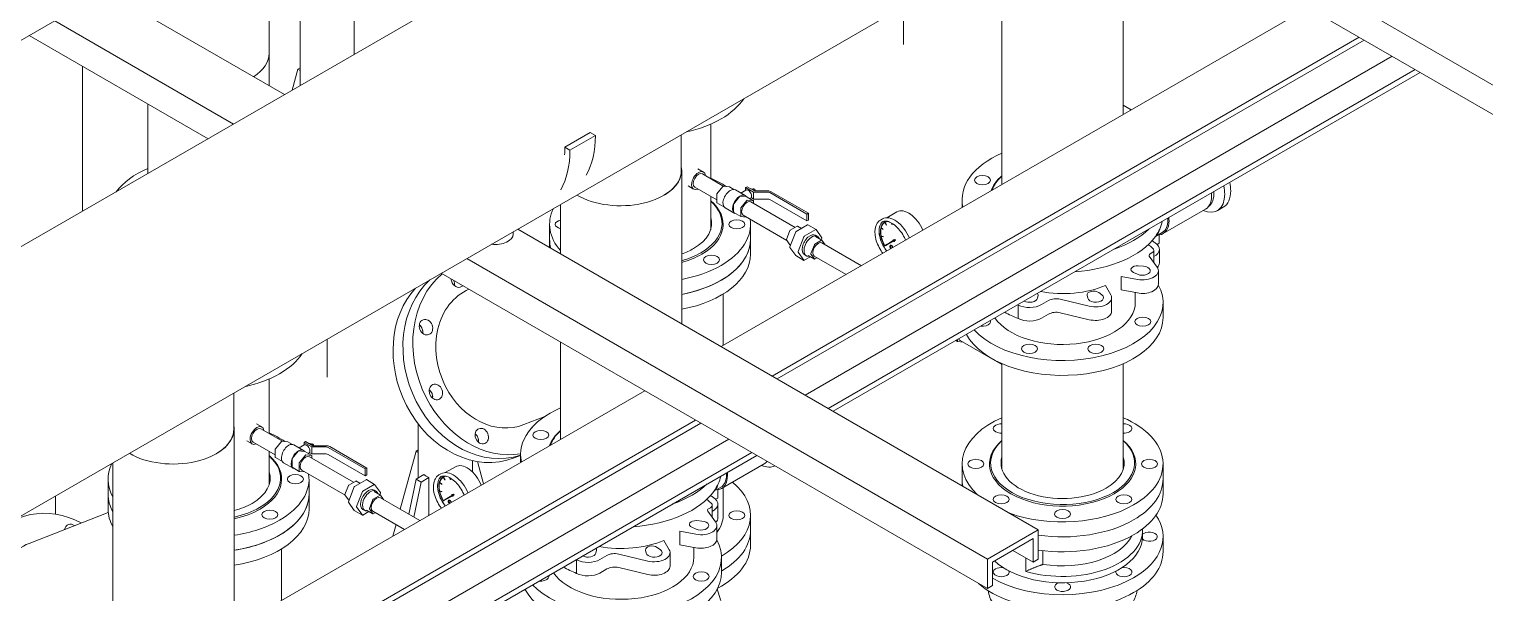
# Model space of a CAD drawing. Header units: millimetres. Extents: x -312439 to 477422, y -331570 to 212570.
# Drawn here: x 412898 to 414136, y 90505 to 90985 of the extents above; entities that cross this region are included whole.
import ezdxf

# ---------------------------------------------------------------- set-up
doc = ezdxf.new("R2010")
doc.units = ezdxf.units.MM

msp = doc.modelspace()

# ---------------------------------------------------------------- linework, layer by layer
at = {"color": 0, "linetype": 'Continuous', "lineweight": 0, "extrusion": (1.25969e-16, 0.816497, 0.57735)}
for p, q in [((412247.642, 90428.053), (413864.798, 91361.719)), ((412346.797, 90256.31), (413963.954, 91189.976)), ((413174.373, 91138.738), (413174.373, 90963.102)), ((414277.105, 90859.526), (413834.351, 91115.15)), ((413128.44, 91112.218), (413128.44, 90936.582)), ((413102.129, 90936.416), (413102.129, 91097.027)), ((414277.105, 90834.523), (413827.997, 91093.816)), ((413828.365, 90911.928), (413828.365, 91081.101)), ((413725.29, 90852.417), (413725.29, 91052.183)), ((412456.849, 90724.475), (412982.618, 91028.028)), ((413115.14, 90928.904), (412963.035, 91016.722)), ((413486.454, 90714.526), (413985.7, 91002.765)), ((413641.62, 91003.877), (413641.62, 90971.625)), ((413071.834, 90903.9), (412919.728, 90991.718)), ((413050.18, 90891.399), (412898.075, 90979.217)), ((413529.761, 90689.522), (414029.007, 90977.762)), ((413534.092, 90687.022), (414033.338, 90975.262)), ((412943.257, 90953.131), (412943.257, 90829.667)), ((413557.91, 90673.27), (414057.156, 90961.51)), ((413121.652, 90932.663), (413126.505, 90950.509)), ((413128.44, 90951.625), (413126.505, 90950.509)), ((413126.505, 90950.509), (413128.44, 90949.392)), ((413577.398, 90662.019), (414076.645, 90950.259)), ((413581.729, 90659.519), (414080.975, 90947.758)), ((412999.053, 90861.881), (412999.053, 90920.917)), ((413835.238, 90915.896), (413828.365, 90919.864)), ((413477.58, 90857.355), (413477.58, 90903.83)), ((413375.22, 90896.774), (413353.567, 90884.273)), ((413379.551, 90894.274), (413357.898, 90881.772)), ((413379.551, 90894.274), (413375.22, 90896.774)), ((413452.545, 90894.714), (413452.545, 90864.122)), ((413353.567, 90884.273), (413357.898, 90881.772)), ((413466.753, 90865.74), (413471.427, 90863.042)), ((413452.913, 90733.89), (413452.913, 90864.334)), ((413488.803, 90850.875), (413470.503, 90861.441)), ((413458.467, 90851.192), (413463.056, 90848.542)), ((413482.747, 90839.308), (413463.981, 90850.143)), ((413477.58, 90814.005), (413477.58, 90842.291)), ((413482.747, 90837.189), (413482.747, 90843.99)), ((413482.903, 90844.393), (413488.004, 90850.738)), ((413488.317, 90850.919), (413493.417, 90850.463)), ((413493.482, 90850.443), (413497.361, 90848.204)), ((413497.195, 90836.142), (413502.295, 90842.487)), ((413498.609, 90847.811), (413506.837, 90843.06)), ((413502.608, 90842.667), (413507.709, 90842.212)), ((413507.47, 90847.692), (413503.142, 90845.193)), ((413507.302, 90849.812), (413508.579, 90850.55)), ((413513.976, 90845.958), (413507.302, 90849.812)), ((413507.302, 90847.595), (413507.302, 90849.812)), ((413507.773, 90842.192), (413513.836, 90838.691)), ((413514.725, 90847.001), (413508.579, 90850.55)), ((413511.437, 90840.822), (413510.792, 90840.449)), ((413511.708, 90848.743), (413511.902, 90848.855)), ((413513.976, 90840.058), (413511.898, 90841.258)), ((413513.854, 90847.797), (413512.046, 90848.841)), ((413513.68, 90848.678), (413513.004, 90848.288)), ((413526.08, 90845.958), (413513.976, 90845.958)), ((413513.976, 90840.058), (413513.976, 90845.958)), ((413514.118, 90847.352), (413514.03, 90847.577)), ((413526.08, 90847.001), (413514.725, 90847.001)), ((413559.357, 90827.338), (413527.829, 90845.54)), ((413560.634, 90828.075), (413529.106, 90846.278)), ((413349.838, 90793.401), (413349.838, 90835.416)), ((413482.839, 90836.986), (413488.873, 90833.503)), ((413489.838, 90832.618), (413498.066, 90827.867)), ((413497.038, 90828.938), (413497.038, 90835.739)), ((413497.13, 90828.735), (413503.193, 90825.235)), ((413503.101, 90825.437), (413503.101, 90832.238)), ((413503.258, 90832.641), (413508.358, 90838.986)), ((413508.671, 90839.167), (413513.771, 90838.711)), ((413549.302, 90815.946), (413511.776, 90837.612)), ((413513.928, 90838.489), (413513.928, 90836.369)), ((413526.08, 90840.058), (413513.976, 90840.058)), ((413559.357, 90821.437), (413527.829, 90839.639)), ((413627.272, 90824.16), (413635.971, 90829.182)), ((413691.391, 90832.846), (413691.391, 90839.808)), ((413862.265, 90810.642), (413898.394, 90831.501)), ((413908.345, 90830.175), (413913.441, 90833.066)), ((413340.606, 90818.556), (413340.606, 90798.731)), ((413507.871, 90824.803), (413503.258, 90825.215)), ((413542.313, 90804.918), (413505.253, 90826.314)), ((413511.479, 90818.556), (413511.479, 90793.153)), ((413551.138, 90817.006), (413545.248, 90813.606)), ((413560.02, 90818.134), (413550.223, 90812.478)), ((413554.732, 90815.08), (413551.359, 90817.028)), ((413559.357, 90827.338), (413560.634, 90828.075)), ((413559.357, 90821.437), (413559.357, 90827.338)), ((413560.634, 90822.174), (413559.357, 90821.437)), ((413567.228, 90814.161), (413560.299, 90818.161)), ((413560.634, 90828.075), (413560.634, 90822.174)), ((413617.859, 90816.207), (413618.109, 90817.038)), ((413621.854, 90822.136), (413623.671, 90823.185)), ((413625.573, 90820.488), (413625.616, 90820.513)), ((413626.946, 90817.958), (413625.639, 90820.223)), ((413625.77, 90820.299), (413627.078, 90818.034)), ((413625.814, 90820.323), (413627.121, 90818.059)), ((413627.078, 90818.034), (413626.946, 90817.958)), ((413627.121, 90818.059), (413627.078, 90818.034)), ((413631.581, 90818.436), (413631.323, 90819.695)), ((413631.515, 90819.585), (413631.76, 90818.388)), ((413631.57, 90819.553), (413631.804, 90818.413)), ((413631.76, 90818.388), (413631.581, 90818.436)), ((413631.804, 90818.413), (413631.76, 90818.388)), ((413309.591, 90810.238), (413309.591, 90812.18)), ((413756.205, 90558.785), (413313.452, 90814.409)), ((413544.977, 90813.269), (413542.032, 90805.679)), ((413542.032, 90805.318), (413544.977, 90801.128)), ((413549.883, 90812.054), (413544.984, 90799.428)), ((413556.812, 90808.053), (413551.913, 90795.428)), ((413566.95, 90814.133), (413557.152, 90808.477)), ((413571.925, 90805.004), (413566.035, 90801.604)), ((413572.146, 90805.026), (413566.789, 90808.119)), ((413566.805, 90809.288), (413568.377, 90808.38)), ((413572.189, 90807.134), (413567.29, 90814.103)), ((413571.657, 90805.309), (413572.189, 90806.68)), ((413574.86, 90801.191), (413572.196, 90804.98)), ((413624.298, 90814.08), (413622.512, 90815.664)), ((413622.512, 90808.554), (413624.298, 90808.076)), ((413622.556, 90808.579), (413624.341, 90808.101)), ((413622.56, 90815.843), (413624.346, 90814.259)), ((413624.346, 90807.84), (413622.56, 90808.319)), ((413622.604, 90815.868), (413624.389, 90814.284)), ((413624.346, 90814.259), (413624.298, 90814.08)), ((413624.341, 90814.105), (413624.298, 90814.08)), ((413624.341, 90808.101), (413624.298, 90808.076)), ((413624.298, 90808.076), (413624.346, 90807.84)), ((413624.389, 90814.284), (413624.341, 90814.105)), ((413624.341, 90808.101), (413624.389, 90807.865)), ((413624.389, 90814.284), (413624.346, 90814.259)), ((413624.389, 90807.865), (413624.346, 90807.84)), ((413632.847, 90804.796), (413627.147, 90801.207)), ((413627.236, 90801.052), (413633.195, 90804.194)), ((413633.206, 90805.026), (413632.921, 90804.861)), ((413632.982, 90805.415), (413633.068, 90805.465)), ((413633.574, 90804.39), (413633.288, 90804.225)), ((413633.556, 90805.251), (413634.318, 90805.739)), ((413633.798, 90804.001), (413633.885, 90804.051)), ((413634.747, 90804.996), (413633.943, 90804.58)), ((413634.318, 90805.739), (413634.405, 90805.789)), ((413634.318, 90805.739), (413634.747, 90804.996)), ((413634.834, 90805.046), (413634.405, 90805.789)), ((413634.747, 90804.996), (413634.834, 90805.046)), ((413861.652, 90811.702), (413855.846, 90808.35)), ((413859.008, 90802.454), (413859.008, 90810.176)), ((413544.984, 90798.974), (413549.883, 90792.005)), ((413545.516, 90800.8), (413545.027, 90801.082)), ((413556.874, 90787.947), (413549.945, 90791.947)), ((413551.913, 90794.974), (413556.812, 90788.005)), ((413557.297, 90792.82), (413558.87, 90791.913)), ((413565.814, 90789.081), (413560.457, 90792.173)), ((413565.764, 90801.267), (413562.82, 90793.677)), ((413562.82, 90793.316), (413565.764, 90789.127)), ((413592.666, 90775.847), (413565.719, 90791.405)), ((413605.711, 90783.378), (413572.241, 90802.702)), ((413626.355, 90800.708), (413625.166, 90799.96)), ((413625.166, 90799.96), (413626.409, 90800.615)), ((413625.639, 90800.385), (413626.946, 90801.139)), ((413627.078, 90800.912), (413625.77, 90800.157)), ((413626.375, 90800.794), (413627.771, 90801.6)), ((413626.493, 90800.59), (413627.888, 90801.395)), ((413626.989, 90801.164), (413626.946, 90801.139)), ((413626.946, 90801.139), (413626.953, 90801.128)), ((413626.989, 90801.164), (413626.996, 90801.153)), ((413627.071, 90800.923), (413627.078, 90800.912)), ((413627.121, 90800.937), (413627.078, 90800.912)), ((413627.114, 90800.948), (413627.121, 90800.937)), ((413630.073, 90800.58), (413630.151, 90800.625)), ((413630.151, 90800.625), (413630.482, 90800.052)), ((413630.29, 90800.735), (413630.374, 90800.783)), ((413630.454, 90800.8), (413630.376, 90800.755)), ((413857.163, 90782.231), (413850.585, 90791.447)), ((413851.251, 90793.371), (413852.78, 90794.254)), ((413854.394, 90796.504), (413854.394, 90786.11)), ((413857.267, 90801.448), (413859.008, 90802.454)), ((413859.146, 90785.839), (413859.146, 90797.341)), ((413712.898, 90533.782), (413270.145, 90789.405)), ((413557.152, 90787.974), (413562.441, 90791.028)), ((413566.035, 90789.102), (413567.871, 90790.162)), ((413841.158, 90783.288), (413845.552, 90782.975)), ((413858.283, 90779.115), (413858.283, 90767.613)), ((413712.898, 90508.778), (413248.492, 90776.904)), ((413826.781, 90774.29), (413840.482, 90771.682)), ((413826.781, 90762.789), (413826.781, 90774.29)), ((413840.582, 90776.048), (413837.092, 90777.621)), ((413488.206, 90759.314), (413488.206, 90715.537)), ((413755.931, 90758.211), (413755.389, 90755.675)), ((413799.556, 90748.971), (413774.837, 90754.851)), ((413798.266, 90755.675), (413797.724, 90758.211)), ((413807.54, 90760.559), (413810.263, 90758.544)), ((413813.309, 90766.512), (413817.827, 90758.602)), ((413818.508, 90744.65), (413818.508, 90756.151)), ((413840.482, 90760.18), (413826.781, 90762.789)), ((413838.685, 90752.097), (413838.685, 90760.522)), ((413739.066, 90738.458), (413739.066, 90749.959)), ((413764.842, 90753.697), (413758.897, 90750.265)), ((413764.842, 90742.195), (413758.897, 90738.763)), ((413799.556, 90737.47), (413774.837, 90743.349)), ((413862.264, 90752.097), (413862.264, 90739.396)), ((413151.407, 90720.852), (413151.407, 90688.6)), ((413349.838, 90635.65), (413349.838, 90718.391)), ((413685.976, 90719.705), (413687.546, 90718.799)), ((413687.454, 90719.001), (413687.454, 90720.559)), ((413692.225, 90718.367), (413687.611, 90718.779)), ((413725.29, 90699.276), (413689.606, 90719.878)), ((413725.29, 90610.229), (413725.29, 90700.054)), ((413828.365, 90610.229), (413828.365, 90700.054)), ((413102.129, 90640.588), (413102.129, 90687.063)), ((412920.169, 90387.58), (413421.494, 90677.021)), ((413072.02, 90675.018), (413072.02, 90644.425)), ((412963.475, 90362.577), (413464.801, 90652.018)), ((412967.806, 90360.077), (413469.131, 90649.517)), ((413072.388, 90475.464), (413072.388, 90644.638)), ((413091.302, 90648.973), (413095.976, 90646.274)), ((413113.352, 90634.108), (413095.052, 90644.674)), ((413228.974, 90648.621), (413228.974, 90602.959)), ((413318.776, 90648.185), (413336.455, 90655.108)), ((412991.625, 90346.325), (413492.95, 90635.766)), ((413083.016, 90634.425), (413087.605, 90631.775)), ((413107.295, 90622.541), (413088.529, 90633.376)), ((413107.452, 90627.626), (413112.552, 90633.971)), ((413112.865, 90634.151), (413117.966, 90633.696)), ((413118.03, 90633.676), (413121.909, 90631.437)), ((413123.157, 90631.044), (413131.386, 90626.293)), ((413132.018, 90630.925), (413127.691, 90628.426)), ((413131.85, 90633.045), (413133.128, 90633.782)), ((413138.525, 90629.191), (413131.85, 90633.045)), ((413131.85, 90630.828), (413131.85, 90633.045)), ((413139.273, 90630.234), (413133.128, 90633.782)), ((413136.257, 90631.976), (413136.451, 90632.088)), ((413138.403, 90631.03), (413136.595, 90632.073)), ((413138.229, 90631.911), (413137.552, 90631.52)), ((413138.666, 90630.585), (413138.579, 90630.81)), ((413011.113, 90335.074), (413512.438, 90624.514)), ((413015.443, 90332.573), (413516.769, 90622.014)), ((413102.129, 90597.238), (413102.129, 90625.524)), ((413107.295, 90620.422), (413107.295, 90627.223)), ((413107.387, 90620.219), (413113.421, 90616.736)), ((413121.587, 90612.171), (413121.587, 90618.972)), ((413121.743, 90619.375), (413126.844, 90625.72)), ((413127.156, 90625.9), (413132.257, 90625.445)), ((413127.806, 90615.874), (413132.907, 90622.219)), ((413132.322, 90625.425), (413138.385, 90621.924)), ((413133.219, 90622.4), (413138.32, 90621.944)), ((413135.985, 90624.054), (413135.34, 90623.682)), ((413173.85, 90599.179), (413136.324, 90620.845)), ((413138.525, 90623.291), (413136.446, 90624.491)), ((413138.476, 90621.722), (413138.476, 90619.602)), ((413150.629, 90629.191), (413138.525, 90629.191)), ((413138.525, 90623.291), (413138.525, 90629.191)), ((413150.629, 90623.291), (413138.525, 90623.291)), ((413150.629, 90630.234), (413139.273, 90630.234)), ((413183.905, 90610.571), (413152.377, 90628.773)), ((413183.905, 90604.67), (413152.377, 90622.872)), ((413185.183, 90611.308), (413153.655, 90629.511)), ((413213.612, 90576.223), (413227.04, 90625.595)), ((413228.974, 90626.712), (413227.04, 90625.595)), ((413227.04, 90625.595), (413228.974, 90624.478)), ((413310.409, 90619.916), (413315.939, 90622.081)), ((413315.939, 90616.079), (413315.939, 90623.041)), ((412969.313, 90415.954), (412969.313, 90615.72)), ((413114.386, 90615.851), (413122.614, 90611.1)), ((413121.678, 90611.968), (413127.741, 90608.468)), ((413127.65, 90608.67), (413127.65, 90615.471)), ((413132.42, 90608.036), (413127.806, 90608.448)), ((413166.862, 90588.151), (413129.802, 90609.547)), ((413183.905, 90610.571), (413185.183, 90611.308)), ((413183.905, 90604.67), (413183.905, 90610.571)), ((413185.183, 90611.308), (413185.183, 90605.407)), ((413227.04, 90601.842), (413233.681, 90605.676)), ((413246.403, 90605.369), (413248.219, 90606.418)), ((413251.82, 90607.392), (413260.519, 90612.415)), ((413274.908, 90617.658), (413274.908, 90608.039)), ((413284.385, 90597.861), (413279.234, 90616.803)), ((413486.813, 90593.874), (413522.942, 90614.734)), ((413691.391, 90596.205), (413691.391, 90614.78)), ((413862.264, 90589.377), (413862.264, 90614.78)), ((412965.154, 90601.789), (412965.154, 90576.385)), ((413136.028, 90601.789), (413136.028, 90576.385)), ((413169.526, 90596.501), (413166.581, 90588.912)), ((413174.431, 90595.287), (413169.533, 90582.661)), ((413175.686, 90600.239), (413169.796, 90596.838)), ((413184.569, 90601.367), (413174.772, 90595.71)), ((413179.28, 90598.313), (413175.907, 90600.261)), ((413191.498, 90597.366), (413181.701, 90591.71)), ((413185.183, 90605.407), (413183.905, 90604.67)), ((413191.776, 90597.394), (413184.847, 90601.394)), ((413196.737, 90590.367), (413191.839, 90597.336)), ((413220.87, 90572.032), (413227.04, 90601.842)), ((413225.201, 90569.532), (413231.37, 90599.342)), ((413227.04, 90601.842), (413231.37, 90599.342)), ((413231.37, 90599.342), (413238.011, 90603.176)), ((413238.011, 90571.087), (413238.011, 90603.176)), ((413242.407, 90599.44), (413242.658, 90600.271)), ((413248.846, 90597.313), (413247.06, 90598.896)), ((413247.108, 90599.076), (413248.894, 90597.492)), ((413247.152, 90599.101), (413248.938, 90597.517)), ((413248.894, 90597.492), (413248.846, 90597.313)), ((413248.89, 90597.338), (413248.846, 90597.313)), ((413248.938, 90597.517), (413248.89, 90597.338)), ((413248.938, 90597.517), (413248.894, 90597.492)), ((413250.121, 90603.721), (413250.165, 90603.746)), ((413251.494, 90601.191), (413250.187, 90603.456)), ((413250.318, 90603.532), (413251.626, 90601.267)), ((413250.362, 90603.555), (413251.669, 90601.292)), ((413251.626, 90601.267), (413251.494, 90601.191)), ((413251.669, 90601.292), (413251.626, 90601.267)), ((413256.129, 90601.669), (413255.872, 90602.928)), ((413256.064, 90602.818), (413256.309, 90601.621)), ((413256.119, 90602.786), (413256.352, 90601.646)), ((413256.309, 90601.621), (413256.129, 90601.669)), ((413256.352, 90601.646), (413256.309, 90601.621)), ((413486.201, 90594.935), (413480.395, 90591.583)), ((413483.557, 90585.687), (413483.557, 90593.409)), ((413488.206, 90594.679), (413488.206, 90571.024)), ((412920.29, 90587.417), (412920.29, 90572.034)), ((413166.581, 90588.55), (413169.526, 90584.361)), ((413169.533, 90582.207), (413174.431, 90575.238)), ((413170.065, 90584.032), (413169.575, 90584.315)), ((413181.36, 90591.286), (413176.462, 90578.661)), ((413190.313, 90584.5), (413187.368, 90576.91)), ((413196.473, 90588.237), (413190.584, 90584.837)), ((413196.694, 90588.259), (413191.338, 90591.352)), ((413191.353, 90592.52), (413192.925, 90591.613)), ((413196.205, 90588.542), (413196.737, 90589.913)), ((413199.408, 90584.423), (413196.744, 90588.213)), ((413230.259, 90566.611), (413196.79, 90585.935)), ((413247.06, 90591.787), (413248.846, 90591.308)), ((413247.104, 90591.812), (413248.89, 90591.333)), ((413248.894, 90591.073), (413247.108, 90591.552)), ((413248.89, 90591.333), (413248.846, 90591.308)), ((413248.846, 90591.308), (413248.894, 90591.073)), ((413248.89, 90591.333), (413248.938, 90591.098)), ((413248.938, 90591.098), (413248.894, 90591.073)), ((413250.903, 90583.941), (413249.715, 90583.193)), ((413249.715, 90583.193), (413250.957, 90583.848)), ((413250.187, 90583.617), (413251.494, 90584.372)), ((413251.626, 90584.145), (413250.318, 90583.39)), ((413250.924, 90584.027), (413252.319, 90584.833)), ((413251.042, 90583.823), (413252.436, 90584.628)), ((413251.538, 90584.397), (413251.494, 90584.372)), ((413251.494, 90584.372), (413251.501, 90584.36)), ((413251.538, 90584.397), (413251.545, 90584.385)), ((413251.619, 90584.156), (413251.626, 90584.145)), ((413251.669, 90584.17), (413251.626, 90584.145)), ((413251.662, 90584.181), (413251.669, 90584.17)), ((413257.395, 90588.029), (413251.695, 90584.44)), ((413251.785, 90584.284), (413257.743, 90587.427)), ((413254.621, 90583.813), (413254.7, 90583.858)), ((413254.7, 90583.858), (413255.031, 90583.285)), ((413254.838, 90583.968), (413254.922, 90584.016)), ((413255.003, 90584.033), (413254.924, 90583.988)), ((413257.755, 90588.259), (413257.469, 90588.094)), ((413257.53, 90588.648), (413257.617, 90588.698)), ((413258.122, 90587.623), (413257.837, 90587.458)), ((413258.105, 90588.484), (413258.867, 90588.972)), ((413258.347, 90587.234), (413258.433, 90587.284)), ((413259.296, 90588.229), (413258.492, 90587.813)), ((413258.867, 90588.972), (413258.953, 90589.022)), ((413258.867, 90588.972), (413259.296, 90588.229)), ((413259.382, 90588.279), (413258.953, 90589.022)), ((413259.296, 90588.229), (413259.382, 90588.279)), ((413481.815, 90584.681), (413483.557, 90585.687)), ((412897.994, 90547.187), (412965.296, 90573.54)), ((413181.423, 90571.18), (413174.494, 90575.18)), ((413176.462, 90578.207), (413181.36, 90571.238)), ((413181.701, 90571.207), (413186.99, 90574.261)), ((413181.846, 90576.053), (413183.418, 90575.146)), ((413190.362, 90572.313), (413185.006, 90575.406)), ((413187.368, 90576.549), (413190.313, 90572.36)), ((413217.214, 90559.08), (413190.267, 90574.638)), ((413190.584, 90572.335), (413192.419, 90573.395)), ((413481.711, 90565.463), (413475.133, 90574.68)), ((413475.799, 90576.604), (413477.328, 90577.487)), ((413478.943, 90579.737), (413478.943, 90569.343)), ((413483.695, 90569.072), (413483.695, 90580.574)), ((413511.479, 90571.024), (413511.479, 90545.621)), ((413207.41, 90553.419), (413210.071, 90563.204)), ((413451.33, 90557.523), (413465.03, 90554.915)), ((413451.33, 90546.021), (413451.33, 90557.523)), ((413465.131, 90559.281), (413461.641, 90560.854)), ((413465.707, 90566.521), (413470.1, 90566.208)), ((413482.832, 90562.348), (413482.832, 90550.846)), ((413712.898, 90533.782), (413756.205, 90558.785)), ((413756.205, 90558.785), (413756.205, 90533.782)), ((413844.809, 90558.279), (413844.809, 90552.872)), ((413432.088, 90543.792), (413434.812, 90541.777)), ((413437.858, 90549.745), (413442.375, 90541.835)), ((413465.03, 90543.413), (413451.33, 90546.021)), ((413463.233, 90535.33), (413463.233, 90543.755)), ((413751.874, 90551.284), (413717.229, 90531.281)), ((413751.874, 90531.281), (413751.874, 90551.284)), ((413862.264, 90540.171), (413862.264, 90552.872)), ((413112.755, 90542.547), (413112.755, 90498.77)), ((413363.615, 90521.69), (413363.615, 90533.192)), ((413380.479, 90541.444), (413379.937, 90538.908)), ((413389.39, 90536.93), (413383.446, 90533.498)), ((413424.104, 90532.204), (413399.386, 90538.083)), ((413422.814, 90538.908), (413422.272, 90541.444)), ((413443.057, 90527.882), (413443.057, 90539.384)), ((413486.812, 90535.33), (413486.812, 90522.629)), ((413712.898, 90508.778), (413712.898, 90533.782)), ((413751.874, 90531.281), (413734.552, 90541.282)), ((413745.693, 90534.85), (413745.693, 90523.388)), ((413756.205, 90533.782), (413751.874, 90531.281)), ((413760.165, 90529.334), (413760.165, 90540.997)), ((413389.39, 90525.428), (413383.446, 90521.996)), ((413424.104, 90520.703), (413399.386, 90526.582)), ((413717.229, 90531.281), (413717.229, 90511.279)), ((413717.229, 90511.279), (413712.898, 90508.778))]:
    msp.add_line(p, q, dxfattribs=at)
at = {"color": 0, "linetype": 'Continuous', "lineweight": 0}
for centre, major_axis, ratio, start_param, end_param in [((413050.591, 90964.135), (-51.538, 0), 0.57735027, 2.40461271, 3.14159265), ((413426.043, 90943.172), (-85.437, 0), 0.57735027, 1.93840056, 2.77398842), ((413305.107, 90937.255), (52.64, -91.175), 0.57735027, 0.32390773, 0.78539816), ((413283.453, 90924.753), (-52.64, 91.175), 0.57735027, 3.46550039, 3.92699082), ((413283.453, 90924.753), (49.578, -85.871), 0.57735027, 0.70397868, 0.78539816), ((413776.827, 90839.808), (85.437, 0), 0.57735027, 2.21833582, 3.27434143), ((413050.591, 90826.817), (85.437, 0), 0.57735027, 2.21833582, 2.73478989), ((413401.376, 90864.334), (-51.538, 0), 0.57735027, 2.35619449, 3.26118372), ((413401.008, 90864.122), (-51.538, 0), 0.57735027, 0.76549832, 3.14159265), ((413467.242, 90855.792), (-4.186, -7.25), 0.57735027, 2.46416131, 6.96061665), ((413467.242, 90855.792), (3.261, 5.649), 0.57735027, 0, 3.14159265), ((413426.043, 90818.556), (-85.437, 0), 0.57735027, 3.85112705, 4.06484949), ((413776.827, 90839.808), (62.164, 0), 0.57735027, 2.54822804, 2.93948564), ((413776.827, 90840.609), (61.184, 0), 0.57735027, 2.57241108, 2.94427637), ((413898.329, 90859.7), (-15.111, 26.634), 0.57229596, 3.93131122, 4.20243639), ((413401.376, 90864.334), (-51.538, 0), 0.57735027, 2.35114396, 2.35619449), ((413483.06, 90844.17), (0.221, 0.383), 0.57735027, 1.30899694, 2.35619449), ((413494.223, 90840.214), (4.386, 7.596), 0.57735027, 0.78539816, 3.14159265), ((413488.16, 90850.515), (0.221, 0.383), 0.57735027, 0.26179939, 1.30899694), ((413493.261, 90850.06), (0.221, 0.383), 0.57735027, 0, 0.26179939), ((413494.223, 90840.214), (4.386, 7.596), 0.57735027, 0, 0.78539816), ((413502.452, 90835.464), (4.386, 7.596), 0.57735027, 0.78539816, 3.3966675), ((413502.452, 90842.264), (0.221, 0.383), 0.57735027, 0.26179939, 1.30899694), ((413502.452, 90835.464), (4.386, 7.596), 0.57735027, 6.02811046, 7.06858347), ((413509.453, 90844.257), (-1.983, 3.435), 0.57735027, 3.14159265, 6.28318531), ((413507.552, 90841.809), (0.221, 0.383), 0.57735027, 0, 0.26179939), ((413512.046, 90848.606), (-0.144, 0.249), 0.57735027, 5.49778714, 6.28318531), ((413514.538, 90847.192), (0.858, -1.486), 0.57735027, 1.12692171, 3.14159265), ((413513.854, 90847.562), (0.144, -0.249), 0.57735027, 1.30899694, 2.35619449), ((413526.08, 90844.531), (-4.28, 0), 0.57735027, 3.92699082, 4.71238898), ((413526.08, 90844.531), (-2.473, 0), 0.57735027, 3.92699082, 4.71238898), ((413893.234, 90856.809), (15.111, -26.634), 0.57229596, 5.64401093, 7.07290387), ((413886.145, 90852.717), (12.249, -21.216), 0.57735027, 0, 0.90632563), ((413888.513, 90854.084), (11.962, -20.719), 0.57735027, 0.02368019, 0.88738496), ((413898.329, 90859.7), (-15.111, 26.634), 0.57229596, 3.14159265, 3.93131122), ((413893.234, 90856.809), (15.111, -26.634), 0.57229596, 0.78971856, 1.05919143), ((413426.043, 90818.556), (-85.437, 0), 0.57735027, 6.00850537, 6.75236183), ((413426.043, 90819.356), (61.184, 0), 0.57735027, 5.49778714, 6.85236688), ((413426.043, 90818.556), (62.164, 0), 0.57735027, 5.49778714, 6.87654992), ((413483.06, 90837.37), (-0.221, -0.383), 0.57735027, 5.49778714, 6.28318531), ((413497.351, 90835.919), (0.221, 0.383), 0.57735027, 1.30899694, 2.35619449), ((413497.351, 90829.119), (-0.221, -0.383), 0.57735027, 5.49778714, 6.28318531), ((413503.414, 90832.419), (0.221, 0.383), 0.57735027, 1.30899694, 2.35619449), ((413508.515, 90831.963), (3.261, 5.649), 0.57735027, 0, 3.14159265), ((413508.515, 90838.764), (0.221, 0.383), 0.57735027, 0.26179939, 1.30899694), ((413513.615, 90838.308), (0.221, 0.383), 0.57735027, 5.49778714, 6.54498469), ((413526.08, 90838.63), (-2.473, 0), 0.57735027, 3.92699082, 4.71238898), ((413645.923, 90811.944), (9.952, -17.238), 0.57735027, 1.33591432, 3.14159265), ((413352.242, 90818.556), (-6.798, 0), 0.57735027, 5.0738829, 7.49248771), ((413426.043, 90819.356), (52.364, 0), 0.57735027, 5.49778714, 6.46112463), ((413426.043, 90818.556), (-85.437, 0), 0.57735027, 2.35619449, 3.23003374), ((413503.414, 90825.618), (-0.221, -0.383), 0.57735027, 5.49778714, 6.54498469), ((413551.138, 90816.645), (0.221, 0.383), 0.57735027, 0, 0.78539816), ((413560.02, 90817.68), (0.278, 0.482), 0.57735027, 0, 0.78539816), ((413634.101, 90805.119), (-9.42, 16.316), 0.57735027, 0.096874, 1.81921901), ((413634.36, 90805.268), (-8.787, 15.22), 0.57735027, 6.08880812, 7.85295713), ((413634.36, 90805.268), (-8.656, 14.993), 0.57735027, 6.02576359, 7.85260552), ((413634.404, 90805.293), (8.656, -14.993), 0.57735027, 3.15419071, 3.65759675), ((413634.101, 90805.119), (-10.431, 18.066), 0.57735027, 4.48846783, 6.28318531), ((413634.404, 90805.293), (8.787, -15.22), 0.57735027, 2.95612728, 3.14159265), ((413616.95, 90835.348), (8.722, -15.107), 0.57735027, 6.27941667, 6.28695395), ((413617.147, 90835.159), (8.59, -14.879), 0.57735027, 6.27935899, 6.28701163), ((413776.827, 90827.107), (85.437, 0), 0.57735027, 5.89048623, 6.16153524), ((413850.016, 90831.857), (12.249, -21.216), 0.57735027, 6.04359707, 7.06858347), ((413850.016, 90831.857), (-11.637, 20.155), 0.57735027, 3.14159265, 3.92699082), ((413850.016, 90831.857), (-11.637, 20.155), 0.57735027, 3.92699082, 4.00599168), ((413850.016, 90831.857), (12.249, -21.216), 0.57735027, 0.78539816, 0.90632563), ((413294.28, 90810.238), (15.311, 0), 0.57735027, 4.5115448, 6.28318531), ((413426.043, 90805.854), (85.437, 0), 0.57735027, 3.14159265, 3.29901205), ((413426.043, 90805.854), (85.437, 0), 0.57735027, 5.03233012, 6.28318531), ((413426.043, 90805.854), (85.437, 0), 0.57735027, 5.49778714, 6.28318531), ((413542.303, 90805.655), (-0.221, -0.383), 0.57735027, 4.97418837, 6.02138592), ((413545.248, 90813.244), (-0.221, -0.383), 0.57735027, 3.92699082, 4.97418837), ((413550.223, 90812.023), (-0.278, -0.482), 0.57735027, 3.92699082, 4.97418837), ((413562.051, 90801.054), (-4.754, -8.234), 0.57735027, 3.14159265, 6.28318531), ((413563.623, 90800.146), (-4.754, -8.234), 0.57735027, 2.67421922, 6.75055874), ((413557.152, 90808.023), (-0.278, -0.482), 0.57735027, 3.92699082, 4.97418837), ((413568.98, 90797.053), (3.261, 5.649), 0.57735027, 0, 3.14159265), ((413566.95, 90813.679), (0.278, 0.482), 0.57735027, 6.02138592, 7.06858347), ((413571.925, 90804.643), (0.221, 0.383), 0.57735027, 6.02138592, 7.06858347), ((413571.848, 90806.71), (0.278, 0.482), 0.57735027, 4.97418837, 6.02138592), ((413634.404, 90805.293), (-9.646, 16.708), 0.57735027, 0.85525389, 1.81328212), ((413634.404, 90805.293), (8.656, -14.993), 0.57735027, 3.67711914, 4.18119552), ((413610.61, 90826.273), (8.722, -15.107), 0.57735027, 0.51983014, 0.52736741), ((413610.789, 90811.64), (-8.59, 14.879), 0.57735027, 4.18496389, 4.19261652), ((413610.813, 90826.204), (8.59, -14.879), 0.57735027, 0.51977246, 0.52742509), ((413610.634, 90811.57), (-8.722, 15.107), 0.57735027, 4.18502157, 4.19255884), ((413634.404, 90805.293), (8.656, -14.993), 0.57735027, 4.19888654, 4.7047943), ((413633.39, 90804.708), (-0.408, 0.707), 0.57735027, 5.20592698, 7.41430302), ((413633.477, 90804.758), (0.408, -0.707), 0.57735027, 2.07074098, 3.14159265), ((413633.39, 90804.708), (-0.408, 0.707), 0.57735027, 2.01064788, 4.2186585), ((413633.39, 90804.708), (-0.184, 0.318), 0.57735027, 4.71238898, 6.28318531), ((413633.39, 90804.708), (-0.184, 0.318), 0.57735027, 3.14159265, 4.71238898), ((413633.477, 90804.758), (0.408, -0.707), 0.57735027, 0, 1.07065627), ((413776.827, 90827.107), (85.437, 0), 0.57735027, 4.83403905, 5.89048623), ((413776.827, 90839.808), (85.437, 0), 0.57735027, 5.25126715, 5.74430714), ((413652.104, 90709.092), (260.291, 0), 0.57735027, 0.67415921, 0.6895054), ((413844.741, 90814.343), (14.405, 0), 0.57735027, 5.71305417, 6.22390779), ((413426.043, 90819.356), (52.364, 0), 0.57735027, 5.25123866, 5.49778714), ((413426.043, 90819.356), (61.184, 0), 0.57735027, 5.16707649, 5.49778714), ((413426.043, 90818.556), (62.164, 0), 0.57735027, 5.15938487, 5.49778714), ((413426.043, 90793.153), (85.437, 0), 0.57735027, 5.03233012, 6.28318531), ((413545.325, 90799.398), (-0.278, -0.482), 0.57735027, 4.97418837, 6.02138592), ((413545.248, 90801.465), (-0.221, -0.383), 0.57735027, 6.02138592, 6.28318531), ((413550.223, 90792.429), (-0.278, -0.482), 0.57735027, 6.02138592, 6.28318531), ((413552.254, 90795.398), (-0.278, -0.482), 0.57735027, 4.97418837, 6.02138592), ((413563.091, 90793.653), (-0.221, -0.383), 0.57735027, 4.97418837, 6.02138592), ((413566.035, 90801.243), (-0.221, -0.383), 0.57735027, 3.92699082, 4.97418837), ((413617.081, 90795.368), (-8.59, 14.879), 0.57735027, 4.70994937, 4.7162153), ((413617.015, 90795.178), (-8.722, 15.107), 0.57735027, 4.70862034, 4.7147928), ((413631.112, 90799.13), (0.901, -1.56), 0.57735027, 3.3104584, 5.26192539), ((413632.98, 90800.208), (1.681, -2.912), 0.81649658, 4.1561584, 4.99591576), ((413631.19, 90799.175), (0.901, -1.56), 0.57735027, 2.9727269, 3.3104584), ((413631.274, 90799.224), (0.901, -1.56), 0.57735027, 1.02125991, 3.14159265), ((413631.112, 90799.13), (0.901, -1.56), 0.57735027, 1.02125991, 2.9727269), ((413633.283, 90800.383), (-1.681, 2.912), 0.81649658, 1.01456574, 1.8543231), ((413642.105, 90712.124), (258.723, 0), 0.57735027, 0.61584622, 0.63984345), ((413853.416, 90792.121), (-3.062, 0), 0.57735027, 5.49778714, 6.673973), ((413848.882, 90796.504), (5.512, 0), 0.57735027, 5.49778714, 6.92522599), ((413844.741, 90797.341), (14.405, 0), 0.57735027, 5.44674538, 7.01565574), ((413426.043, 90818.556), (-85.437, 0), 0.57735027, 1.89073747, 2.35619449), ((413557.152, 90788.429), (-0.278, -0.482), 0.57735027, 6.02138592, 7.06858347), ((413566.035, 90789.464), (-0.221, -0.383), 0.57735027, 6.02138592, 7.06858347), ((413840.483, 90780.13), (-5.512, 0), 0.57735027, 4.5896219, 7.19134897), ((413844.727, 90779.115), (13.556, 0), 0.57735027, 4.39388168, 6.69260189), ((413844.727, 90779.115), (6.737, 0), 0.57735027, 4.04975631, 7.73121456), ((413844.741, 90785.839), (14.405, 0), 0.57735027, 5.78698517, 6.28318531), ((413287.685, 90702.771), (31.151, -79.556), 0.81338956, 3.44016636, 4.83502726), ((413287.685, 90702.771), (-31.151, 79.556), 0.81338956, 0.29857371, 1.69343461), ((413296.111, 90706.07), (-31.151, 79.556), 0.81338956, 0.26055175, 1.69343461), ((413262.567, 90771.596), (-2.479, 6.33), 0.81338956, 1.19134342, 1.69343461), ((413262.567, 90771.596), (-2.479, 6.33), 0.81338956, 1.69343461, 3.50290724), ((413254.141, 90768.297), (2.479, -6.33), 0.81338956, 0.95839181, 1.64651676), ((413254.141, 90768.297), (-2.479, 6.33), 0.81338956, 4.09998447, 4.78810941), ((413426.043, 90805.854), (85.437, 0), 0.57735027, 5.03233012, 5.49778714), ((413776.827, 90752.097), (-85.437, 0), 0.57735027, 0.49369887, 3.44945026), ((413844.727, 90767.613), (13.556, 0), 0.57735027, 4.39388168, 6.28318531), ((413279.258, 90699.471), (31.151, -79.556), 0.81338956, 3.51535622, 4.83502726), ((413296.111, 90706.07), (-22.665, 57.884), 0.81338956, 0.0314789, 1.69343461), ((413748.702, 90756.151), (-6.737, 0), 0.57735027, 0.82727974, 3.01882558), ((413750.46, 90758.601), (5.512, 0), 0.57735027, 6.16041823, 6.68949277), ((413776.827, 90795.353), (-61.857, 0), 0.57735027, 1.26253014, 2.20157488), ((413771.338, 90749.946), (-9.187, 0), 0.57735027, 4.32160129, 5.49778714), ((413803.194, 90758.601), (5.512, 0), 0.57735027, 0.66263109, 3.26435815), ((413804.952, 90756.151), (-6.737, 0), 0.57735027, 0.1227655, 3.80422374), ((413804.952, 90756.151), (-13.556, 0), 0.57735027, 1.16137975, 3.46009996), ((413776.827, 90752.097), (-61.857, 0), 0.57735027, 0.37693185, 3.14159265), ((413814.648, 90799.771), (-130.347, 0), 0.57735027, 0.83969951, 0.95225659), ((413814.648, 90811.272), (-130.347, 0), 0.57735027, 0.94846243, 0.95225659), ((413748.702, 90756.151), (-14.418, 0), 0.57735027, 0.83882349, 2.35619449), ((413771.338, 90738.445), (-9.187, 0), 0.57735027, 4.32160129, 5.49778714), ((413804.952, 90744.65), (-13.556, 0), 0.57735027, 1.16137975, 3.14159265), ((413227.066, 90727.8), (2.479, -6.33), 0.81338956, 1.69343461, 2.18320084), ((413227.066, 90727.8), (-2.479, 6.33), 0.81338956, 4.09998447, 5.32479349), ((413227.066, 90727.8), (2.479, -6.33), 0.81338956, 0.95839181, 1.69343461), ((413776.827, 90739.396), (-85.437, 0), 0.57735027, 0.29649367, 3.14159265), ((413708.645, 90735.792), (-6.798, 0), 0.57735027, 1.35604109, 2.74889357), ((413708.645, 90735.792), (-6.798, 0), 0.57735027, 2.74889357, 3.35634789), ((413748.702, 90744.65), (-14.418, 0), 0.57735027, 0.83882349, 2.35619449), ((413687.767, 90719.182), (-0.221, -0.383), 0.57735027, 5.49778714, 6.54498469), ((413692.868, 90725.527), (3.261, 5.649), 0.57735027, 2.70942888, 3.14159265), ((413050.591, 90726.404), (-85.437, 0), 0.57735027, 1.93840056, 2.77398842), ((413296.111, 90706.07), (-22.665, 57.884), 0.81338956, 1.69343461, 3.14159265), ((413287.685, 90702.771), (31.151, -79.556), 0.81338956, 4.83502726, 6.23888516), ((413287.685, 90702.771), (-31.151, 79.556), 0.81338956, 1.69343461, 3.0972925), ((413296.111, 90706.07), (-31.151, 79.556), 0.81338956, 1.69343461, 2.97269609), ((413235.5, 90672.642), (2.479, -6.33), 0.81338956, 1.69343461, 2.18320084), ((413235.5, 90672.642), (-2.479, 6.33), 0.81338956, 4.09998447, 5.32479349), ((413235.5, 90672.642), (2.479, -6.33), 0.81338956, 0.95839181, 1.69343461), ((413279.258, 90699.471), (31.151, -79.556), 0.81338956, 4.83502726, 6.28318531), ((413401.376, 90623.041), (85.437, 0), 0.57735027, 2.21833582, 3.27434143), ((413020.482, 90644.425), (-51.538, 0), 0.57735027, 0.76549832, 3.14159265), ((413020.85, 90644.638), (-51.538, 0), 0.57735027, 2.35619449, 3.26118372), ((413091.79, 90639.025), (-4.186, -7.25), 0.57735027, 2.46416131, 6.96061665), ((413091.79, 90639.025), (3.261, 5.649), 0.57735027, 0, 3.14159265), ((413329.655, 90640.543), (-2.479, 6.33), 0.81338956, 0.31862742, 0.46423603), ((413401.376, 90623.041), (62.164, 0), 0.57735027, 2.54822804, 2.93948564), ((413401.376, 90623.841), (61.184, 0), 0.57735027, 2.57241108, 2.94427637), ((413776.827, 90614.78), (-85.437, 0), 0.57735027, 5.35992847, 6.83730599), ((413724.643, 90644.909), (-6.798, 0), 0.57735027, 4.61707653, 7.94929409), ((413776.827, 90614.78), (-85.437, 0), 0.57735027, 2.35619449, 4.06484949), ((413829.012, 90644.909), (-6.798, 0), 0.57735027, 2.35619449, 4.80770144), ((413050.591, 90601.789), (-85.437, 0), 0.57735027, 3.85112705, 4.06484949), ((413118.772, 90623.447), (4.386, 7.596), 0.57735027, 0.78539816, 3.14159265), ((413112.709, 90633.748), (0.221, 0.383), 0.57735027, 0.26179939, 1.30899694), ((413117.809, 90633.293), (0.221, 0.383), 0.57735027, 0, 0.26179939), ((413118.772, 90623.447), (4.386, 7.596), 0.57735027, 0, 0.78539816), ((413134.002, 90627.49), (-1.983, 3.435), 0.57735027, 3.14159265, 6.28318531), ((413136.595, 90631.839), (-0.144, 0.249), 0.57735027, 5.49778714, 6.28318531), ((413139.086, 90630.425), (0.858, -1.486), 0.57735027, 1.12692171, 3.14159265), ((413138.403, 90630.795), (0.144, -0.249), 0.57735027, 1.30899694, 2.35619449), ((413274.503, 90635.132), (2.479, -6.33), 0.81338956, 1.69343461, 2.18320084), ((413274.503, 90635.132), (-2.479, 6.33), 0.81338956, 4.09998447, 5.32479349), ((413274.503, 90635.132), (2.479, -6.33), 0.81338956, 0.95839181, 1.69343461), ((413776.827, 90614.78), (62.164, 0), 0.57735027, 2.54822804, 5.49778714), ((413776.827, 90615.58), (61.184, 0), 0.57735027, 2.57241108, 5.49778714), ((413776.827, 90615.58), (61.184, 0), 0.57735027, 5.49778714, 6.85236688), ((413776.827, 90614.78), (62.164, 0), 0.57735027, 5.49778714, 6.87654992), ((413829.012, 90644.909), (-6.798, 0), 0.57735027, 1.47548387, 2.35619449), ((413020.85, 90644.638), (-51.538, 0), 0.57735027, 2.35114396, 2.35619449), ((413050.591, 90602.589), (61.184, 0), 0.57735027, 5.49778714, 6.85236688), ((413050.591, 90601.789), (62.164, 0), 0.57735027, 5.49778714, 6.87654992), ((413107.608, 90627.403), (0.221, 0.383), 0.57735027, 1.30899694, 2.35619449), ((413107.608, 90620.602), (-0.221, -0.383), 0.57735027, 5.49778714, 6.28318531), ((413127, 90618.697), (4.386, 7.596), 0.57735027, 0.78539816, 3.3966675), ((413121.899, 90619.152), (0.221, 0.383), 0.57735027, 1.30899694, 2.35619449), ((413127, 90625.497), (0.221, 0.383), 0.57735027, 0.26179939, 1.30899694), ((413127, 90618.697), (4.386, 7.596), 0.57735027, 6.02811046, 7.06858347), ((413133.063, 90615.196), (3.261, 5.649), 0.57735027, 0, 3.14159265), ((413132.101, 90625.042), (0.221, 0.383), 0.57735027, 0, 0.26179939), ((413133.063, 90621.997), (0.221, 0.383), 0.57735027, 0.26179939, 1.30899694), ((413138.163, 90621.541), (0.221, 0.383), 0.57735027, 5.49778714, 6.54498469), ((413150.629, 90627.764), (-4.28, 0), 0.57735027, 3.92699082, 4.71238898), ((413150.629, 90627.764), (-2.473, 0), 0.57735027, 3.92699082, 4.71238898), ((413150.629, 90621.863), (-2.473, 0), 0.57735027, 3.92699082, 4.71238898), ((413776.827, 90615.58), (52.364, 0), 0.57735027, 2.96365333, 5.49778714), ((413776.827, 90615.58), (52.364, 0), 0.57735027, 5.49778714, 6.46112463), ((413050.591, 90601.789), (-85.437, 0), 0.57735027, 6.00850537, 6.59647348), ((413050.591, 90602.589), (52.364, 0), 0.57735027, 5.49778714, 6.46112463), ((413050.591, 90601.789), (-85.437, 0), 0.57735027, 2.35619449, 3.23003374), ((413121.899, 90612.351), (-0.221, -0.383), 0.57735027, 5.49778714, 6.28318531), ((413127.962, 90615.652), (0.221, 0.383), 0.57735027, 1.30899694, 2.35619449), ((413127.962, 90608.851), (-0.221, -0.383), 0.57735027, 5.49778714, 6.54498469), ((413251.941, 90613.719), (22.967, 0), 0.57735027, 3.79325923, 4.06072241), ((413258.65, 90588.352), (-10.431, 18.066), 0.57735027, 4.48846783, 6.28318531), ((413270.472, 90595.177), (9.952, -17.238), 0.57735027, 1.33591432, 3.14159265), ((413474.564, 90615.09), (-11.637, 20.155), 0.57735027, 3.92699082, 4.00599168), ((413474.564, 90615.09), (12.249, -21.216), 0.57735027, 0.78539816, 0.90632563), ((413517.782, 90640.042), (15.111, -26.634), 0.57229596, 5.64401093, 6.24197268), ((413510.693, 90635.95), (12.249, -21.216), 0.57735027, 0, 0.23697091), ((413513.062, 90637.317), (11.962, -20.719), 0.57735027, 0.02368019, 0.04598007), ((413169.796, 90596.477), (-0.221, -0.383), 0.57735027, 3.92699082, 4.97418837), ((413174.772, 90595.256), (-0.278, -0.482), 0.57735027, 3.92699082, 4.97418837), ((413175.686, 90599.878), (0.221, 0.383), 0.57735027, 0, 0.78539816), ((413186.599, 90584.287), (-4.754, -8.234), 0.57735027, 3.14159265, 6.28318531), ((413184.569, 90600.913), (0.278, 0.482), 0.57735027, 0, 0.78539816), ((413191.498, 90596.912), (0.278, 0.482), 0.57735027, 6.02138592, 7.06858347), ((413258.65, 90588.352), (-9.42, 16.316), 0.57735027, 0.096874, 1.81921901), ((413258.952, 90588.526), (-9.646, 16.708), 0.57735027, 0.85525389, 1.81328212), ((413258.909, 90588.501), (-8.787, 15.22), 0.57735027, 6.08880812, 7.85295713), ((413258.909, 90588.501), (-8.656, 14.993), 0.57735027, 6.02576359, 7.85260552), ((413258.952, 90588.526), (8.656, -14.993), 0.57735027, 3.67711914, 4.18119552), ((413235.158, 90609.506), (8.722, -15.107), 0.57735027, 0.51983014, 0.52736741), ((413235.362, 90609.437), (8.59, -14.879), 0.57735027, 0.51977246, 0.52742509), ((413258.952, 90588.526), (8.656, -14.993), 0.57735027, 3.15419071, 3.65759675), ((413258.952, 90588.526), (8.787, -15.22), 0.57735027, 2.95612728, 3.14159265), ((413241.498, 90618.581), (8.722, -15.107), 0.57735027, 6.27941667, 6.28695395), ((413241.695, 90618.391), (8.59, -14.879), 0.57735027, 6.27935899, 6.28701163), ((413401.376, 90623.041), (85.437, 0), 0.57735027, 5.25126715, 5.74430714), ((413401.376, 90610.34), (85.437, 0), 0.57735027, 5.89048623, 6.16153524), ((413469.29, 90597.576), (14.405, 0), 0.57735027, 5.71305417, 6.22390779), ((413474.564, 90615.09), (12.249, -21.216), 0.57735027, 6.04359707, 7.06858347), ((413474.564, 90615.09), (-11.637, 20.155), 0.57735027, 3.14159265, 3.92699082), ((413426.043, 90571.024), (-85.437, 0), 0.57735027, 2.36182167, 3.750677), ((413776.827, 90602.078), (85.437, 0), 0.57735027, 3.14159265, 3.2691194), ((413776.827, 90602.078), (85.437, 0), 0.57735027, 5.49778714, 6.28318531), ((413050.591, 90589.087), (85.437, 0), 0.57735027, 3.14159265, 3.45488082), ((413050.591, 90589.087), (85.437, 0), 0.57735027, 4.97036728, 6.28318531), ((413050.591, 90602.589), (52.364, 0), 0.57735027, 5.14171563, 5.49778714), ((413050.591, 90589.087), (85.437, 0), 0.57735027, 5.49778714, 6.28318531), ((413166.852, 90588.888), (-0.221, -0.383), 0.57735027, 4.97418837, 6.02138592), ((413169.873, 90582.631), (-0.278, -0.482), 0.57735027, 4.97418837, 6.02138592), ((413169.796, 90584.698), (-0.221, -0.383), 0.57735027, 6.02138592, 6.28318531), ((413188.172, 90583.379), (-4.754, -8.234), 0.57735027, 2.67421922, 6.75055874), ((413181.701, 90591.256), (-0.278, -0.482), 0.57735027, 3.92699082, 4.97418837), ((413193.528, 90580.286), (3.261, 5.649), 0.57735027, 0, 3.14159265), ((413190.584, 90584.476), (-0.221, -0.383), 0.57735027, 3.92699082, 4.97418837), ((413196.473, 90587.876), (0.221, 0.383), 0.57735027, 6.02138592, 7.06858347), ((413196.396, 90589.943), (0.278, 0.482), 0.57735027, 4.97418837, 6.02138592), ((413235.338, 90594.872), (-8.59, 14.879), 0.57735027, 4.18496389, 4.19261652), ((413235.182, 90594.803), (-8.722, 15.107), 0.57735027, 4.18502157, 4.19255884), ((413258.952, 90588.526), (8.656, -14.993), 0.57735027, 4.19888654, 4.7047943), ((413241.63, 90578.601), (-8.59, 14.879), 0.57735027, 4.70994937, 4.7162153), ((413241.564, 90578.411), (-8.722, 15.107), 0.57735027, 4.70862034, 4.7147928), ((413255.661, 90582.363), (0.901, -1.56), 0.57735027, 3.3104584, 5.26192539), ((413257.528, 90583.441), (1.681, -2.912), 0.81649658, 4.1561584, 4.99591576), ((413255.739, 90582.408), (0.901, -1.56), 0.57735027, 2.9727269, 3.3104584), ((413255.823, 90582.457), (0.901, -1.56), 0.57735027, 1.02125991, 3.14159265), ((413255.661, 90582.363), (0.901, -1.56), 0.57735027, 1.02125991, 2.9727269), ((413257.831, 90583.616), (-1.681, 2.912), 0.81649658, 1.01456574, 1.8543231), ((413257.939, 90587.941), (-0.408, 0.707), 0.57735027, 5.20592698, 7.41430302), ((413258.025, 90587.991), (0.408, -0.707), 0.57735027, 2.07074098, 3.14159265), ((413257.939, 90587.941), (-0.408, 0.707), 0.57735027, 2.01064788, 4.2186585), ((413257.939, 90587.941), (-0.184, 0.318), 0.57735027, 4.71238898, 6.28318531), ((413257.939, 90587.941), (-0.184, 0.318), 0.57735027, 3.14159265, 4.71238898), ((413258.025, 90587.991), (0.408, -0.707), 0.57735027, 0, 1.07065627), ((413401.376, 90610.34), (85.437, 0), 0.57735027, 4.83403905, 5.89048623), ((413266.653, 90495.357), (258.723, 0), 0.57735027, 0.61584622, 0.63984345), ((413473.431, 90579.737), (5.512, 0), 0.57735027, 5.49778714, 6.92522599), ((413276.652, 90492.325), (260.291, 0), 0.57735027, 0.67415921, 0.6895054), ((413469.29, 90580.574), (14.405, 0), 0.57735027, 5.44674538, 7.01565574), ((413776.827, 90589.377), (85.437, 0), 0.57735027, 5.49778714, 6.28318531), ((412920.659, 90489.303), (-31.151, 79.556), 0.81338956, 5.52720378, 7.97661991), ((413050.591, 90576.385), (85.437, 0), 0.57735027, 3.14159265, 3.45488082), ((413050.591, 90602.589), (61.184, 0), 0.57735027, 5.07664841, 5.49778714), ((413050.591, 90601.789), (62.164, 0), 0.57735027, 5.07064502, 5.49778714), ((413050.591, 90576.385), (85.437, 0), 0.57735027, 4.97036728, 6.28318531), ((413174.772, 90575.662), (-0.278, -0.482), 0.57735027, 6.02138592, 6.28318531), ((413176.802, 90578.63), (-0.278, -0.482), 0.57735027, 4.97418837, 6.02138592), ((413181.701, 90571.662), (-0.278, -0.482), 0.57735027, 6.02138592, 7.06858347), ((413187.639, 90576.886), (-0.221, -0.383), 0.57735027, 4.97418837, 6.02138592), ((413190.584, 90572.697), (-0.221, -0.383), 0.57735027, 6.02138592, 7.06858347), ((413477.965, 90575.354), (-3.062, 0), 0.57735027, 5.49778714, 6.673973), ((413469.29, 90569.072), (14.405, 0), 0.57735027, 5.78698517, 6.28318531), ((413426.043, 90571.024), (62.164, 0), 0.57735027, 5.86429119, 6.28318531), ((413426.043, 90571.024), (-62.164, 0), 0.57735027, 2.72269854, 3.14159265), ((413776.827, 90614.78), (-85.437, 0), 0.57735027, 1.01667565, 2.35619449), ((413776.827, 90552.872), (85.437, 0), 0.57735027, 5.49778714, 6.66222361), ((412933.841, 90556.941), (-2.479, 6.33), 0.81338956, 5.33912535, 7.22724526), ((413050.591, 90601.789), (-85.437, 0), 0.57735027, 1.82877462, 2.35619449), ((413465.032, 90563.363), (-5.512, 0), 0.57735027, 4.5896219, 7.19134897), ((413469.275, 90562.348), (13.556, 0), 0.57735027, 4.39388168, 6.69260189), ((413469.275, 90562.348), (6.737, 0), 0.57735027, 4.04975631, 7.73121456), ((413426.043, 90558.323), (-85.437, 0), 0.57735027, 2.36212081, 3.14159265), ((413426.043, 90558.323), (85.437, 0), 0.57735027, 5.50371346, 6.28318531), ((413776.827, 90558.279), (-67.982, 0), 0.57735027, 1.09508077, 3.1720797), ((413776.827, 90602.078), (85.437, 0), 0.57735027, 4.46860841, 5.49778714), ((413850.628, 90552.872), (6.798, 0), 0.57735027, 3.66087229, 8.6393798), ((412920.659, 90489.303), (-22.665, 57.884), 0.81338956, 0, 1.69343461), ((413050.591, 90589.087), (85.437, 0), 0.57735027, 4.97036728, 5.49778714), ((413401.376, 90535.33), (-85.437, 0), 0.57735027, 0.49369887, 3.44945026), ((413401.376, 90578.586), (-61.857, 0), 0.57735027, 1.26253014, 2.20157488), ((413427.743, 90541.834), (5.512, 0), 0.57735027, 0.66263109, 3.26435815), ((413469.275, 90550.846), (13.556, 0), 0.57735027, 4.39388168, 6.28318531), ((413426.043, 90545.621), (-85.437, 0), 0.57735027, 2.30933101, 3.14159265), ((413776.827, 90552.872), (-67.982, 0), 0.57735027, 0.5523665, 3.14159265), ((413776.827, 90589.377), (85.437, 0), 0.57735027, 4.46860841, 5.49778714), ((413776.827, 90563.36), (-61.245, 0), 0.57735027, 1.29526549, 2.86302008), ((413850.628, 90552.872), (6.798, 0), 0.57735027, 2.35619449, 2.59799965), ((413401.376, 90535.33), (-61.857, 0), 0.57735027, 0.37693185, 3.14159265), ((413439.196, 90594.505), (-130.347, 0), 0.57735027, 0.94846243, 0.95225659), ((413373.251, 90539.384), (-14.418, 0), 0.57735027, 0.83882349, 2.35619449), ((413373.251, 90539.384), (-6.737, 0), 0.57735027, 0.82727974, 3.01882558), ((413375.009, 90541.834), (5.512, 0), 0.57735027, 6.16041823, 6.68949277), ((413395.886, 90533.179), (-9.187, 0), 0.57735027, 4.32160129, 5.49778714), ((413429.501, 90539.384), (-6.737, 0), 0.57735027, 0.1227655, 3.80422374), ((413429.501, 90539.384), (-13.556, 0), 0.57735027, 1.16137975, 3.46009996), ((413776.827, 90540.171), (-85.437, 0), 0.57735027, 2.35619449, 3.14159265), ((413401.376, 90522.629), (-85.437, 0), 0.57735027, 0.29649367, 3.14159265), ((413333.193, 90519.025), (-6.798, 0), 0.57735027, 2.74889357, 3.35634789), ((413439.196, 90583.003), (-130.347, 0), 0.57735027, 0.83969951, 0.95225659), ((413373.251, 90527.882), (-14.418, 0), 0.57735027, 0.83882349, 2.35619449), ((413395.886, 90521.678), (-9.187, 0), 0.57735027, 4.32160129, 5.49778714), ((413429.501, 90527.882), (-13.556, 0), 0.57735027, 1.16137975, 3.14159265), ((413724.643, 90522.743), (6.798, 0), 0.57735027, 2.35619449, 6.54930384), ((413724.643, 90522.743), (6.798, 0), 0.57735027, 1.3046778, 2.35619449), ((413829.012, 90522.743), (6.798, 0), 0.57735027, 2.87547412, 8.12010016), ((413333.193, 90519.025), (-6.798, 0), 0.57735027, 1.35604109, 2.74889357), ((413776.827, 90540.171), (-85.437, 0), 0.57735027, 0.58063481, 2.35619449), ((413776.827, 90552.872), (85.437, 0), 0.57735027, 3.94038705, 5.49778714), ((413776.827, 90510.264), (6.798, 0), 0.57735027, 2.35619449, 7.334702), ((413776.827, 90510.264), (6.798, 0), 0.57735027, 2.09007596, 2.35619449)]:
    msp.add_ellipse(centre, major_axis=major_axis, ratio=ratio, start_param=start_param, end_param=end_param, dxfattribs=at)
for centre, major_axis, ratio in [((413708.645, 90856.114), (6.798, 0), 0.57735027), ((413499.843, 90818.556), (-6.798, 0), 0.57735027), ((413633.104, 90804.543), (-0.184, 0.318), 0.57735027), ((413478.227, 90788.427), (-6.798, 0), 0.57735027), ((413626.434, 90800.692), (-0.059, 0.102), 0.57735027), ((413235.492, 90731.1), (-2.479, 6.33), 0.81338956), ((413845.01, 90735.792), (-6.798, 0), 0.57735027), ((413748.585, 90712.732), (-6.798, 0), 0.57735027), ((413805.069, 90712.732), (-6.798, 0), 0.57735027), ((413243.926, 90675.941), (-2.479, 6.33), 0.81338956), ((413282.93, 90638.431), (-2.479, 6.33), 0.81338956), ((413333.193, 90639.347), (6.798, 0), 0.57735027), ((413703.027, 90614.78), (-6.798, 0), 0.57735027), ((413850.628, 90614.78), (-6.798, 0), 0.57735027), ((413124.391, 90601.789), (-6.798, 0), 0.57735027), ((413250.983, 90583.925), (-0.059, 0.102), 0.57735027), ((413257.653, 90587.776), (-0.184, 0.318), 0.57735027), ((413724.643, 90584.651), (-6.798, 0), 0.57735027), ((413829.012, 90584.651), (-6.798, 0), 0.57735027), ((413102.776, 90571.66), (-6.798, 0), 0.57735027), ((413499.843, 90571.024), (-6.798, 0), 0.57735027), ((413776.827, 90572.171), (-6.798, 0), 0.57735027), ((413469.558, 90519.025), (-6.798, 0), 0.57735027)]:
    msp.add_ellipse(centre, major_axis=major_axis, ratio=ratio, dxfattribs=at)
for points, knots in [([(413624.013, 90793.945), (413623.504, 90794.601), (413623.016, 90795.282), (413621.364, 90797.774), (413620.333, 90799.697), (413618.687, 90803.615), (413618.072, 90805.609), (413617.322, 90809.473), (413617.188, 90811.341), (413617.382, 90814.18), (413617.567, 90815.239), (413617.859, 90816.207)], [5.26492137, 5.26492137, 5.26492137, 5.26492137, 5.39115395, 5.39115395, 5.71352036, 5.71352036, 6.03596729, 6.03596729, 6.35890534, 6.35890534, 6.57144739, 6.57144739, 6.57144739, 6.57144739]), ([(413618.109, 90817.038), (413618.249, 90817.501), (413618.412, 90817.943), (413618.784, 90818.779), (413618.992, 90819.174), (413619.454, 90819.913), (413619.706, 90820.257), (413620.252, 90820.891), (413620.546, 90821.181), (413621.172, 90821.703), (413621.505, 90821.935), (413621.854, 90822.136)], [0.288262087, 0.288262087, 0.288262087, 0.288262087, 0.387689302, 0.387689302, 0.487116517, 0.487116517, 0.586543733, 0.586543733, 0.685970948, 0.685970948, 0.785398163, 0.785398163, 0.785398163, 0.785398163]), ([(413622.865, 90820.386), (413623.173, 90820.564), (413623.497, 90820.716), (413624.172, 90820.964), (413624.523, 90821.061), (413625.251, 90821.199), (413625.627, 90821.24), (413626.401, 90821.267), (413626.798, 90821.252), (413627.476, 90821.18), (413627.751, 90821.139), (413628.029, 90821.085)], [0.785398163, 0.785398163, 0.785398163, 0.785398163, 0.884825381, 0.884825381, 0.984252598, 0.984252598, 1.083679816, 1.083679816, 1.183107033, 1.183107033, 1.249509807, 1.249509807, 1.249509807, 1.249509807]), ([(413627.602, 90821.195), (413628.985, 90820.87), (413630.446, 90820.247), (413633.359, 90818.463), (413634.811, 90817.305), (413637.563, 90814.567), (413638.862, 90812.987), (413641.175, 90809.561), (413642.187, 90807.716), (413643.111, 90805.587), (413643.215, 90805.338), (413643.315, 90805.089)], [1.28253425, 1.28253425, 1.28253425, 1.28253425, 1.60111592, 1.60111592, 1.91781062, 1.91781062, 2.23500828, 2.23500828, 2.55260724, 2.55260724, 2.5944539, 2.5944539, 2.5944539, 2.5944539]), ([(413248.561, 90577.178), (413248.053, 90577.834), (413247.564, 90578.515), (413245.912, 90581.007), (413244.881, 90582.93), (413243.235, 90586.848), (413242.62, 90588.842), (413241.871, 90592.706), (413241.736, 90594.574), (413241.93, 90597.413), (413242.115, 90598.472), (413242.407, 90599.44)], [5.26492137, 5.26492137, 5.26492137, 5.26492137, 5.39115395, 5.39115395, 5.71352036, 5.71352036, 6.03596729, 6.03596729, 6.35890534, 6.35890534, 6.57144739, 6.57144739, 6.57144739, 6.57144739]), ([(413242.658, 90600.271), (413242.797, 90600.734), (413242.96, 90601.175), (413243.332, 90602.012), (413243.541, 90602.407), (413244.002, 90603.146), (413244.255, 90603.49), (413244.801, 90604.124), (413245.095, 90604.414), (413245.721, 90604.936), (413246.053, 90605.168), (413246.403, 90605.369)], [0.288262087, 0.288262087, 0.288262087, 0.288262087, 0.387689302, 0.387689302, 0.487116517, 0.487116517, 0.586543733, 0.586543733, 0.685970948, 0.685970948, 0.785398163, 0.785398163, 0.785398163, 0.785398163]), ([(413247.413, 90603.619), (413247.721, 90603.797), (413248.045, 90603.948), (413248.72, 90604.197), (413249.072, 90604.294), (413249.799, 90604.432), (413250.176, 90604.473), (413250.949, 90604.5), (413251.347, 90604.485), (413252.024, 90604.413), (413252.299, 90604.372), (413252.578, 90604.318)], [0.785398163, 0.785398163, 0.785398163, 0.785398163, 0.884825381, 0.884825381, 0.984252598, 0.984252598, 1.083679816, 1.083679816, 1.183107033, 1.183107033, 1.249509807, 1.249509807, 1.249509807, 1.249509807]), ([(413252.151, 90604.427), (413253.533, 90604.103), (413254.994, 90603.48), (413257.908, 90601.696), (413259.359, 90600.538), (413262.111, 90597.8), (413263.411, 90596.22), (413265.723, 90592.794), (413266.735, 90590.949), (413267.659, 90588.82), (413267.763, 90588.571), (413267.864, 90588.322)], [1.28253425, 1.28253425, 1.28253425, 1.28253425, 1.60111592, 1.60111592, 1.91781062, 1.91781062, 2.23500828, 2.23500828, 2.55260724, 2.55260724, 2.5944539, 2.5944539, 2.5944539, 2.5944539]), ([(413483.181, 90508.401), (413484.554, 90503.574), (413486.182, 90498.641), (413491.856, 90483.586), (413496.672, 90473.365), (413507.951, 90453.649), (413514.437, 90444.168), (413525.05, 90431.066), (413528.877, 90426.763), (413532.746, 90422.798)], [0.374197406, 0.374197406, 0.374197406, 0.374197406, 0.507609134, 0.507609134, 0.778558045, 0.778558045, 1.053396997, 1.053396997, 1.20100199, 1.20100199, 1.20100199, 1.20100199]), ([(413713.615, 90506.986), (413713.858, 90505.05), (413714.344, 90503.133), (413716.547, 90497.379), (413719.024, 90493.714), (413725.8, 90486.883), (413730.213, 90483.759), (413740.483, 90478.48), (413746.361, 90476.342), (413758.92, 90473.283), (413765.596, 90472.359), (413779.085, 90471.796), (413785.895, 90472.154), (413798.998, 90474.118), (413805.287, 90475.725), (413816.742, 90480.063), (413821.903, 90482.798), (413830.533, 90489.187), (413834.011, 90492.843), (413838.359, 90500.048), (413839.6, 90503.482), (413840.039, 90506.986)], [2.42837314, 2.42837314, 2.42837314, 2.42837314, 2.57372041, 2.57372041, 2.8762787, 2.8762787, 3.19952139, 3.19952139, 3.52776299, 3.52776299, 3.85483092, 3.85483092, 4.18102291, 4.18102291, 4.50756468, 4.50756468, 4.83542896, 4.83542896, 5.16253334, 5.16253334, 5.42560849, 5.42560849, 5.42560849, 5.42560849])]:
    msp.add_open_spline(points, degree=3, knots=knots, dxfattribs=at)
msp.add_rational_spline([(413745.693, 90523.388), (413753.306, 90527.001), (413760.165, 90529.334)], [1, 1.00639877115, 1], degree=2, dxfattribs=at)

doc.saveas('drawing.dxf')
